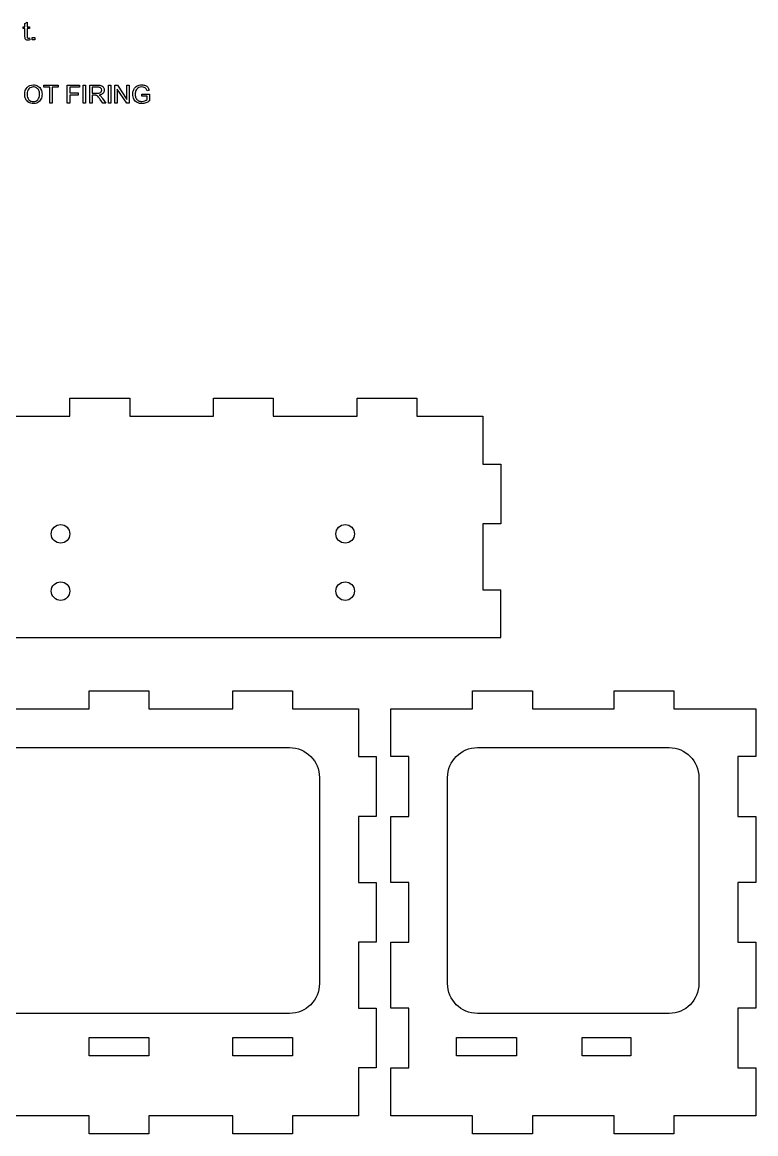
# Model space of a CAD drawing. Extents: x 33 to 401, y 28 to 278.
# Drawn here: x 278.2 to 400.8, y 76.1 to 261.8 of the extents above; entities that cross this region are included whole.
import ezdxf

# ---------------------------------------------------------------- set-up
doc = ezdxf.new("R2010")
doc.units = 0
doc.layers.add('Layer_1', color=7, linetype='CONTINUOUS')

msp = doc.modelspace()

# ---------------------------------------------------------------- linework, layer by layer
at = {"layer": 'Layer_1', "color": 7}
for p, q in [((278.67479, 261.581651), (279.04479, 261.804893)), ((279.04479, 261.804893), (279.04479, 261.038015)), ((278.40194, 260.748627), (278.40194, 261.038015)), ((278.40194, 261.038015), (278.67479, 261.038015)), ((278.67479, 260.748627), (278.40194, 260.748627)), ((278.67479, 261.038015), (278.67479, 261.581651)), ((278.67479, 259.485655), (278.67479, 260.748627)), ((279.04479, 261.038015), (279.41893, 261.038015)), ((279.41893, 260.748627), (279.04479, 260.748627)), ((279.04479, 260.748627), (279.04479, 259.464985)), ((279.41893, 261.038015), (279.41893, 260.748627)), ((279.41895, 259.175596), (279.419, 259.175593)), ((279.419, 259.175593), (279.4727, 258.84693)), ((279.88615, 258.842796), (279.88615, 259.266543)), ((279.88615, 259.266543), (280.3099, 259.266543)), ((280.3099, 258.842796), (279.88615, 258.842796)), ((280.3099, 259.266543), (280.3099, 258.842796)), ((281.81679, 250.932168), (281.81679, 251.289769)), ((281.81679, 251.289769), (284.21871, 251.289769)), ((282.81518, 250.932168), (281.81679, 250.932168)), ((282.81518, 248.259464), (282.81518, 250.932168)), ((284.21871, 250.932168), (283.21619, 250.932168)), ((283.21619, 250.932168), (283.21619, 248.259464)), ((284.21871, 251.289769), (284.21871, 250.932168)), ((285.75246, 248.259464), (285.75246, 251.289769)), ((285.75246, 251.289769), (287.79678, 251.289769)), ((287.79678, 250.932168), (286.15347, 250.932168)), ((286.15347, 250.932168), (286.15347, 249.993725)), ((287.79678, 251.289769), (287.79678, 250.932168)), ((288.38797, 248.259464), (288.38797, 251.289769)), ((288.38797, 251.289769), (288.78898, 251.289769)), ((288.78898, 251.289769), (288.78898, 248.259464)), ((289.50005, 248.259464), (289.50005, 251.289769)), ((289.50005, 251.289769), (290.84363, 251.289769)), ((290.86015, 250.954905), (289.90104, 250.954905)), ((289.90104, 250.954905), (289.90106, 249.952383)), ((292.62129, 248.259464), (292.62129, 251.289769)), ((292.62129, 251.289769), (293.0223, 251.289769)), ((293.0223, 251.289769), (293.0223, 248.259464)), ((293.72303, 248.259464), (293.72303, 251.289769)), ((293.72303, 251.289769), (294.13438, 251.289769)), ((294.13438, 251.289769), (295.72601, 248.910587)), ((295.72601, 248.910587), (295.72601, 251.289769)), ((295.72601, 251.289769), (296.11049, 251.289769)), ((296.11049, 251.289769), (296.11049, 248.259464)), ((278.63146, 249.735342), (278.63146, 249.735342)), ((279.04487, 249.729142), (279.04487, 249.729142)), ((286.15347, 249.993725), (287.57561, 249.993725)), ((287.57561, 249.636124), (286.15347, 249.636124)), ((286.15347, 249.636124), (286.15347, 248.259464)), ((287.57561, 249.993725), (287.57561, 249.636124)), ((289.90106, 249.952383), (290.76302, 249.952383)), ((290.36614, 249.605125), (289.90106, 249.605125)), ((289.90106, 249.605125), (289.90106, 248.259471)), ((291.66632, 248.259466), (291.26531, 248.889918)), ((291.64359, 249.084221), (292.17069, 248.259466)), ((295.69914, 248.259464), (294.10751, 250.640713)), ((294.10751, 250.640713), (294.10751, 248.259464)), ((298.20442, 249.803555), (299.48806, 249.805655)), ((298.20442, 249.448021), (298.20442, 249.803555)), ((299.09532, 249.448058), (298.20442, 249.448021)), ((299.44259, 250.442309), (299.08085, 250.343089)), ((299.09532, 248.883752), (299.09532, 249.448058)), ((299.48806, 249.805655), (299.48806, 248.681176)), ((283.21619, 248.259464), (282.81518, 248.259464)), ((286.15347, 248.259464), (285.75246, 248.259464)), ((288.78898, 248.259464), (288.38797, 248.259464)), ((289.90106, 248.259471), (289.50005, 248.259464)), ((292.17069, 248.259466), (291.66632, 248.259466)), ((293.0223, 248.259464), (292.62129, 248.259464)), ((294.10751, 248.259464), (293.72303, 248.259464)), ((296.11049, 248.259464), (295.69914, 248.259464)), ((286.17949, 196.00267), (286.17949, 199.00267)), ((286.17949, 199.00267), (296.17949, 199.00267)), ((296.17949, 199.00267), (296.17949, 196.00267)), ((310.17949, 196.00267), (310.17949, 199.00267)), ((310.17949, 199.00267), (320.17949, 199.00267)), ((320.17949, 199.00267), (320.17949, 196.00267)), ((334.17949, 196.00267), (334.17949, 199.00267)), ((334.17949, 199.00267), (344.17949, 199.00267)), ((344.17949, 199.00267), (344.17949, 196.00267)), ((275.17949, 196.00267), (286.17949, 196.00267)), ((296.17949, 196.00267), (310.17949, 196.00267)), ((320.17949, 196.00267), (334.17949, 196.00267)), ((344.17949, 196.00267), (355.17949, 196.00267)), ((355.17949, 196.00267), (355.17949, 188.00267)), ((355.17949, 188.00267), (358.17949, 188.00267)), ((358.17949, 188.00267), (358.17949, 178.00267)), ((358.17949, 178.00267), (355.17949, 178.00267)), ((355.17949, 178.00267), (355.17949, 167.00267)), ((286.17749, 176.33895), (286.17749, 176.33895)), ((333.73754, 176.33895), (333.73754, 176.33895)), ((286.1775, 166.77903), (286.1775, 166.77903)), ((333.73754, 166.77903), (333.73754, 166.77903)), ((355.17949, 167.00267), (358.17949, 167.00267)), ((358.17947, 159.00268), (358.1795, 167.00268)), ((272.17949, 159.00268), (358.17947, 159.00268)), ((289.39195, 147.12961), (289.39195, 150.12961)), ((289.39195, 150.12961), (299.39195, 150.12961)), ((299.39195, 150.12961), (299.39195, 147.12961)), ((313.39195, 147.12961), (313.39195, 150.12961)), ((313.39195, 150.12961), (323.39195, 150.12961)), ((323.39195, 150.12961), (323.39195, 147.12961)), ((353.46539, 147.12961), (353.46539, 150.12961)), ((353.46539, 150.12961), (363.46539, 150.12961)), ((363.46539, 150.12961), (363.46539, 147.12961)), ((377.13205, 147.12961), (377.13205, 150.12961)), ((377.13205, 150.12961), (387.13205, 150.12961)), ((387.13205, 150.12961), (387.13205, 147.12961)), ((275.39195, 147.12961), (289.39195, 147.12961)), ((299.39195, 147.12961), (313.39195, 147.12961)), ((323.39195, 147.12961), (334.39195, 147.12961)), ((334.39195, 147.12961), (334.39195, 139.12961)), ((339.79872, 139.12961), (339.79872, 147.12961)), ((339.79872, 147.12961), (353.46539, 147.12961)), ((363.46539, 147.12961), (377.13205, 147.12961)), ((387.13205, 147.12961), (400.79872, 147.12961)), ((400.79872, 147.12961), (400.79872, 139.12961)), ((265.89193, 140.62961), (322.89196, 140.62961)), ((354.29879, 140.62961), (386.29878, 140.62961)), ((354.29879, 140.62961), (354.29879, 140.62961)), ((334.39195, 139.12961), (337.39195, 139.12961)), ((337.39195, 139.12961), (337.39195, 129.12961)), ((342.79872, 139.12961), (339.79872, 139.12961)), ((342.79872, 129.12961), (342.79872, 139.12961)), ((400.79872, 139.12961), (397.79872, 139.12961)), ((397.79872, 139.12961), (397.79872, 129.12961)), ((327.89195, 135.62962), (327.89195, 101.22961)), ((349.2988, 101.22961), (349.2988, 135.62962)), ((391.29877, 135.62962), (391.29877, 101.22961)), ((337.39195, 129.12961), (334.39195, 129.12961)), ((334.39195, 129.12961), (334.39195, 118.12961)), ((339.79872, 118.12961), (339.79872, 129.12961)), ((339.79872, 129.12961), (342.79872, 129.12961)), ((397.79872, 129.12961), (400.79872, 129.12961)), ((400.79872, 129.12961), (400.79872, 118.12961)), ((334.39195, 118.12961), (337.39195, 118.12961)), ((337.39195, 118.12961), (337.39195, 108.12961)), ((342.79872, 118.12961), (339.79872, 118.12961)), ((342.79872, 108.12961), (342.79872, 118.12961)), ((400.79872, 118.12961), (397.79872, 118.12961)), ((397.79872, 118.12961), (397.79872, 108.12961)), ((337.39195, 108.12961), (334.39195, 108.12961)), ((334.39195, 108.12961), (334.39195, 97.12961)), ((339.79872, 97.12961), (339.79872, 108.12961)), ((339.79872, 108.12961), (342.79872, 108.12961)), ((397.79872, 108.12961), (400.79872, 108.12961)), ((400.79872, 108.12961), (400.79872, 97.12961)), ((334.39195, 97.12961), (337.39195, 97.12961)), ((337.39195, 97.12961), (337.39195, 87.12961)), ((342.79872, 97.12961), (339.79872, 97.12961)), ((342.79872, 87.12961), (342.79872, 97.12961)), ((400.79872, 97.12961), (397.79872, 97.12961)), ((397.79872, 97.12961), (397.79872, 87.12961)), ((322.89196, 96.22962), (265.89193, 96.22962)), ((386.29878, 96.22962), (354.29879, 96.22962)), ((289.39199, 92.2296), (299.39199, 92.2296)), ((289.39199, 89.1296), (289.39199, 92.2296)), ((299.39199, 92.2296), (299.39199, 89.1296)), ((313.39197, 92.22961), (323.39195, 92.22961)), ((313.39197, 89.12961), (313.39197, 92.22961)), ((323.39195, 92.22961), (323.39195, 89.12961)), ((350.79871, 89.12962), (350.79871, 92.22962)), ((350.79871, 92.22962), (360.79871, 92.22962)), ((360.79871, 92.22962), (360.79871, 89.12962)), ((371.79871, 89.12962), (371.79871, 92.22962)), ((371.79871, 92.22962), (379.93099, 92.22962)), ((379.93099, 92.22962), (379.93099, 89.12962)), ((299.39199, 89.1296), (289.39199, 89.1296)), ((323.39195, 89.12961), (313.39197, 89.12961)), ((360.79871, 89.12962), (350.79871, 89.12962)), ((379.93099, 89.12962), (371.79871, 89.12962)), ((337.39195, 87.12961), (334.39195, 87.12961)), ((334.39195, 87.12961), (334.39195, 79.12961)), ((339.79872, 79.12961), (339.79872, 87.12961)), ((339.79872, 87.12961), (342.79872, 87.12961)), ((397.79872, 87.12961), (400.79872, 87.12961)), ((400.79872, 87.12961), (400.79872, 79.12961)), ((289.39195, 79.12961), (275.39195, 79.12961)), ((289.39195, 76.12961), (289.39195, 79.12961)), ((313.39195, 79.12961), (299.39195, 79.12961)), ((299.39195, 79.12961), (299.39195, 76.12961)), ((313.39195, 76.12961), (313.39195, 79.12961)), ((334.39195, 79.12961), (323.39195, 79.12961)), ((323.39195, 79.12961), (323.39195, 76.12961)), ((353.46539, 79.12961), (339.79872, 79.12961)), ((353.46539, 76.12961), (353.46539, 79.12961)), ((377.13205, 79.12961), (363.46539, 79.12961)), ((363.46539, 79.12961), (363.46539, 76.12961)), ((377.13205, 76.12961), (377.13205, 79.12961)), ((400.79872, 79.12961), (387.13205, 79.12961)), ((387.13205, 79.12961), (387.13205, 76.12961)), ((299.39195, 76.12961), (289.39195, 76.12961)), ((323.39195, 76.12961), (313.39195, 76.12961)), ((363.46539, 76.12961), (353.46539, 76.12961)), ((387.13205, 76.12961), (377.13205, 76.12961))]:
    msp.add_line(p, q, dxfattribs=at)
for points in [[(278.72029, 259.045372), (278.689957, 259.115652), (278.67479, 259.262413), (278.67479, 259.485655)], [(278.87739, 258.87794), (278.802977, 258.92066), (278.75061, 258.976471), (278.72029, 259.045372)], [(279.19158, 258.81386), (279.056533, 258.81386), (278.951803, 258.83522), (278.87739, 258.87794)], [(279.04479, 259.464985), (279.04479, 259.358876), (279.05099, 259.290663), (279.06339, 259.260346)], [(279.06339, 259.260346), (279.07719, 259.230026), (279.098557, 259.205909), (279.12749, 259.187996)], [(279.12749, 259.187996), (279.157823, 259.170083), (279.200543, 259.161126), (279.25565, 259.161126)], [(279.4727, 258.84693), (279.367967, 258.824883), (279.27426, 258.81386), (279.19158, 258.81386)], [(279.25565, 259.161126), (279.296983, 259.161126), (279.351417, 259.165949), (279.41895, 259.175596)], [(278.63146, 249.735342), (278.63146, 250.238326), (278.766507, 250.631756), (279.0366, 250.915632)], [(279.0366, 250.915632), (279.306693, 251.200886), (279.655337, 251.343513), (280.08253, 251.343513)], [(279.35079, 250.704793), (279.146843, 250.51049), (279.04487, 250.185273), (279.04487, 249.729142)], [(280.0846, 250.998315), (279.80072, 250.998315), (279.556117, 250.900474), (279.35079, 250.704793)], [(280.08253, 251.343513), (280.36227, 251.343513), (280.61445, 251.276678), (280.83907, 251.143008)], [(280.6241, 250.845353), (280.464247, 250.947328), (280.284413, 250.998315), (280.0846, 250.998315)], [(280.98997, 250.417472), (280.90729, 250.602129), (280.785333, 250.744756), (280.6241, 250.845353)], [(280.83907, 251.143008), (281.06369, 251.009339), (281.234567, 250.822615), (281.3517, 250.582836)], [(290.84363, 251.289769), (291.11373, 251.289769), (291.31906, 251.262209), (291.45962, 251.207089)], [(291.35211, 250.816412), (291.248757, 250.908741), (291.08477, 250.954905), (290.86015, 250.954905)], [(291.50921, 250.462946), (291.50921, 250.606261), (291.456843, 250.724083), (291.35211, 250.816412)], [(291.45962, 251.207089), (291.60018, 251.153342), (291.71249, 251.057569), (291.79655, 250.919768)], [(291.79655, 250.919768), (291.88061, 250.781964), (291.92264, 250.629691), (291.92264, 250.462949)], [(296.8691, 250.584936), (296.993127, 250.841251), (297.170893, 251.031421), (297.4024, 251.155444)], [(297.40447, 250.694493), (297.323163, 250.603542), (297.259773, 250.503635), (297.2143, 250.39477)], [(297.4024, 251.155444), (297.633913, 251.279467), (297.900563, 251.341479), (298.20235, 251.341479)], [(297.729, 250.913601), (297.595327, 250.858481), (297.48715, 250.785445), (297.40447, 250.694493)], [(298.20442, 250.998351), (298.02114, 250.998351), (297.862667, 250.970101), (297.729, 250.913601)], [(298.20235, 251.341479), (298.421457, 251.341479), (298.619207, 251.30565), (298.7956, 251.233992)], [(298.62197, 250.917731), (298.496563, 250.971478), (298.35738, 250.998351), (298.20442, 250.998351)], [(298.91135, 250.706891), (298.84383, 250.795086), (298.74737, 250.865366), (298.62197, 250.917731)], [(298.7956, 251.233992), (298.973367, 251.163712), (299.112547, 251.065182), (299.21314, 250.938403)], [(299.08085, 250.343089), (299.035383, 250.49743), (298.978883, 250.618697), (298.91135, 250.706891)], [(299.21314, 250.938403), (299.31374, 250.811623), (299.390223, 250.646258), (299.44259, 250.442309)], [(278.80509, 248.978799), (278.689337, 249.2172), (278.63146, 249.469381), (278.63146, 249.735342)], [(279.31565, 248.414493), (279.09103, 248.552297), (278.920843, 248.740399), (278.80509, 248.978799)], [(279.04487, 249.729142), (279.04487, 249.363962), (279.14271, 249.075952), (279.33839, 248.865112)], [(279.33839, 248.865112), (279.53545, 248.655651), (279.78212, 248.55092), (280.0784, 248.55092)], [(280.0784, 248.55092), (280.380187, 248.55092), (280.628233, 248.657029), (280.82254, 248.869246)], [(281.34344, 248.945727), (281.219413, 248.703192), (281.043713, 248.519223), (280.81634, 248.393822)], [(280.82254, 248.869246), (281.01822, 249.081464), (281.11606, 249.382565), (281.11606, 249.77255)], [(281.11606, 249.77255), (281.11606, 250.019219), (281.07403, 250.234193), (280.98997, 250.417472)], [(281.52947, 249.770482), (281.52947, 249.46318), (281.46746, 249.188262), (281.34344, 248.945727)], [(281.3517, 250.582836), (281.470213, 250.344435), (281.52947, 250.073651), (281.52947, 249.770482)], [(290.58939, 249.590655), (290.543923, 249.600302), (290.469507, 249.605125), (290.36614, 249.605125)], [(290.77129, 249.510035), (290.712023, 249.548622), (290.65139, 249.575495), (290.58939, 249.590655)], [(290.76302, 249.952383), (290.9463, 249.952383), (291.089617, 249.970986), (291.19297, 250.008193)], [(290.97593, 249.307464), (290.900137, 249.403927), (290.831923, 249.47145), (290.77129, 249.510035)], [(291.26531, 248.889918), (291.148177, 249.071819), (291.051717, 249.211001), (290.97593, 249.307464)], [(291.71387, 249.919312), (291.574683, 249.771862), (291.359707, 249.678156), (291.06894, 249.638193)], [(291.06894, 249.638193), (291.175053, 249.587206), (291.25567, 249.536908), (291.31079, 249.487298)], [(291.19297, 250.008193), (291.296323, 250.04678), (291.37487, 250.107413), (291.42861, 250.190094)], [(291.31079, 249.487298), (291.427923, 249.379811), (291.538857, 249.245452), (291.64359, 249.084221)], [(291.42861, 250.190094), (291.482343, 250.274154), (291.50921, 250.365105), (291.50921, 250.462946)], [(291.92264, 250.462949), (291.92264, 250.247975), (291.85305, 250.066763), (291.71387, 249.919312)], [(296.68513, 249.76018), (296.68513, 250.05508), (296.746453, 250.329999), (296.8691, 250.584936)], [(296.87117, 248.951961), (296.747143, 249.193118), (296.68513, 249.462524), (296.68513, 249.76018)], [(297.42101, 248.397989), (297.17847, 248.526147), (296.99519, 248.710804), (296.87117, 248.951961)], [(297.2143, 250.39477), (297.137127, 250.207357), (297.09854, 250.004096), (297.09854, 249.784988)], [(297.09854, 249.784988), (297.09854, 249.514893), (297.144707, 249.288894), (297.23704, 249.106993)], [(297.23704, 249.106993), (297.330747, 248.925092), (297.466483, 248.790044), (297.64425, 248.70185)], [(298.71912, 248.668778), (298.88448, 248.736302), (299.00988, 248.80796), (299.09532, 248.883752)], [(280.08046, 248.207787), (279.795207, 248.207787), (279.54027, 248.276689), (279.31565, 248.414493)], [(280.81634, 248.393822), (280.58896, 248.269799), (280.343667, 248.207787), (280.08046, 248.207787)], [(298.23336, 248.20782), (297.9357, 248.20782), (297.664917, 248.27121), (297.42101, 248.397989)], [(297.64425, 248.70185), (297.822017, 248.613655), (298.010807, 248.569558), (298.21062, 248.569558)], [(298.21062, 248.569558), (298.384253, 248.569558), (298.553753, 248.602631), (298.71912, 248.668778)], [(298.87828, 248.325642), (298.66882, 248.247094), (298.453847, 248.20782), (298.23336, 248.20782)], [(299.48806, 248.681176), (299.291, 248.52408), (299.08774, 248.405569), (298.87828, 248.325642)], [(283.07749, 176.33895), (283.07749, 176.750036), (283.240793, 177.144284), (283.531474, 177.434966)], [(283.531474, 177.434966), (283.822156, 177.725647), (284.216404, 177.88895), (284.62749, 177.88895)], [(284.62749, 177.88895), (285.038576, 177.88895), (285.432824, 177.725647), (285.723506, 177.434966)], [(285.723506, 177.434966), (286.014187, 177.144284), (286.17749, 176.750036), (286.17749, 176.33895)], [(330.63754, 176.33895), (330.63754, 176.750036), (330.800843, 177.144284), (331.091524, 177.434966)], [(331.091524, 177.434966), (331.382206, 177.725647), (331.776454, 177.88895), (332.18754, 177.88895)], [(332.18754, 177.88895), (332.598626, 177.88895), (332.992874, 177.725647), (333.283556, 177.434966)], [(333.283556, 177.434966), (333.574237, 177.144284), (333.73754, 176.750036), (333.73754, 176.33895)], [(283.531474, 175.242934), (283.240793, 175.533616), (283.07749, 175.927864), (283.07749, 176.33895)], [(284.62749, 174.78895), (284.216404, 174.78895), (283.822156, 174.952253), (283.531474, 175.242934)], [(285.723506, 175.242934), (285.432824, 174.952253), (285.038576, 174.78895), (284.62749, 174.78895)], [(286.17749, 176.33895), (286.17749, 175.927864), (286.014187, 175.533616), (285.723506, 175.242934)], [(331.091524, 175.242934), (330.800843, 175.533616), (330.63754, 175.927864), (330.63754, 176.33895)], [(332.18754, 174.78895), (331.776454, 174.78895), (331.382206, 174.952253), (331.091524, 175.242934)], [(333.283556, 175.242934), (332.992874, 174.952253), (332.598626, 174.78895), (332.18754, 174.78895)], [(333.73754, 176.33895), (333.73754, 175.927864), (333.574237, 175.533616), (333.283556, 175.242934)], [(283.0775, 166.77903), (283.0775, 167.190116), (283.240803, 167.584364), (283.531484, 167.875046)], [(283.531484, 167.875046), (283.822166, 168.165727), (284.216414, 168.32903), (284.6275, 168.32903)], [(284.6275, 168.32903), (285.038586, 168.32903), (285.432834, 168.165727), (285.723516, 167.875046)], [(285.723516, 167.875046), (286.014197, 167.584364), (286.1775, 167.190116), (286.1775, 166.77903)], [(330.63754, 166.77903), (330.63754, 167.190116), (330.800843, 167.584364), (331.091524, 167.875046)], [(331.091524, 167.875046), (331.382206, 168.165727), (331.776454, 168.32903), (332.18754, 168.32903)], [(332.18754, 168.32903), (332.598626, 168.32903), (332.992874, 168.165727), (333.283556, 167.875046)], [(333.283556, 167.875046), (333.574237, 167.584364), (333.73754, 167.190116), (333.73754, 166.77903)], [(283.531484, 165.683014), (283.240803, 165.973696), (283.0775, 166.367944), (283.0775, 166.77903)], [(284.6275, 165.22903), (284.216414, 165.22903), (283.822166, 165.392333), (283.531484, 165.683014)], [(285.723516, 165.683014), (285.432834, 165.392333), (285.038586, 165.22903), (284.6275, 165.22903)], [(286.1775, 166.77903), (286.1775, 166.367944), (286.014197, 165.973696), (285.723516, 165.683014)], [(331.091524, 165.683014), (330.800843, 165.973696), (330.63754, 166.367944), (330.63754, 166.77903)], [(332.18754, 165.22903), (331.776454, 165.22903), (331.382206, 165.392333), (331.091524, 165.683014)], [(333.283556, 165.683014), (332.992874, 165.392333), (332.598626, 165.22903), (332.18754, 165.22903)], [(333.73754, 166.77903), (333.73754, 166.367944), (333.574237, 165.973696), (333.283556, 165.683014)], [(322.89196, 140.62961), (325.66195, 140.62961), (327.89195, 138.39961), (327.89195, 135.62962)], [(349.2988, 135.62962), (349.2988, 138.39961), (351.5288, 140.62961), (354.29879, 140.62961)], [(386.29878, 140.62961), (389.06877, 140.62961), (391.29877, 138.39961), (391.29877, 135.62962)], [(327.89195, 101.22961), (327.89195, 98.45961), (325.66195, 96.22962), (322.89196, 96.22962)], [(354.29879, 96.22962), (351.5288, 96.22962), (349.2988, 98.45961), (349.2988, 101.22961)], [(391.29877, 101.22961), (391.29877, 98.45961), (389.06877, 96.22962), (386.29878, 96.22962)]]:
    msp.add_open_spline(points, degree=3, dxfattribs=at)

doc.saveas('drawing.dxf')
